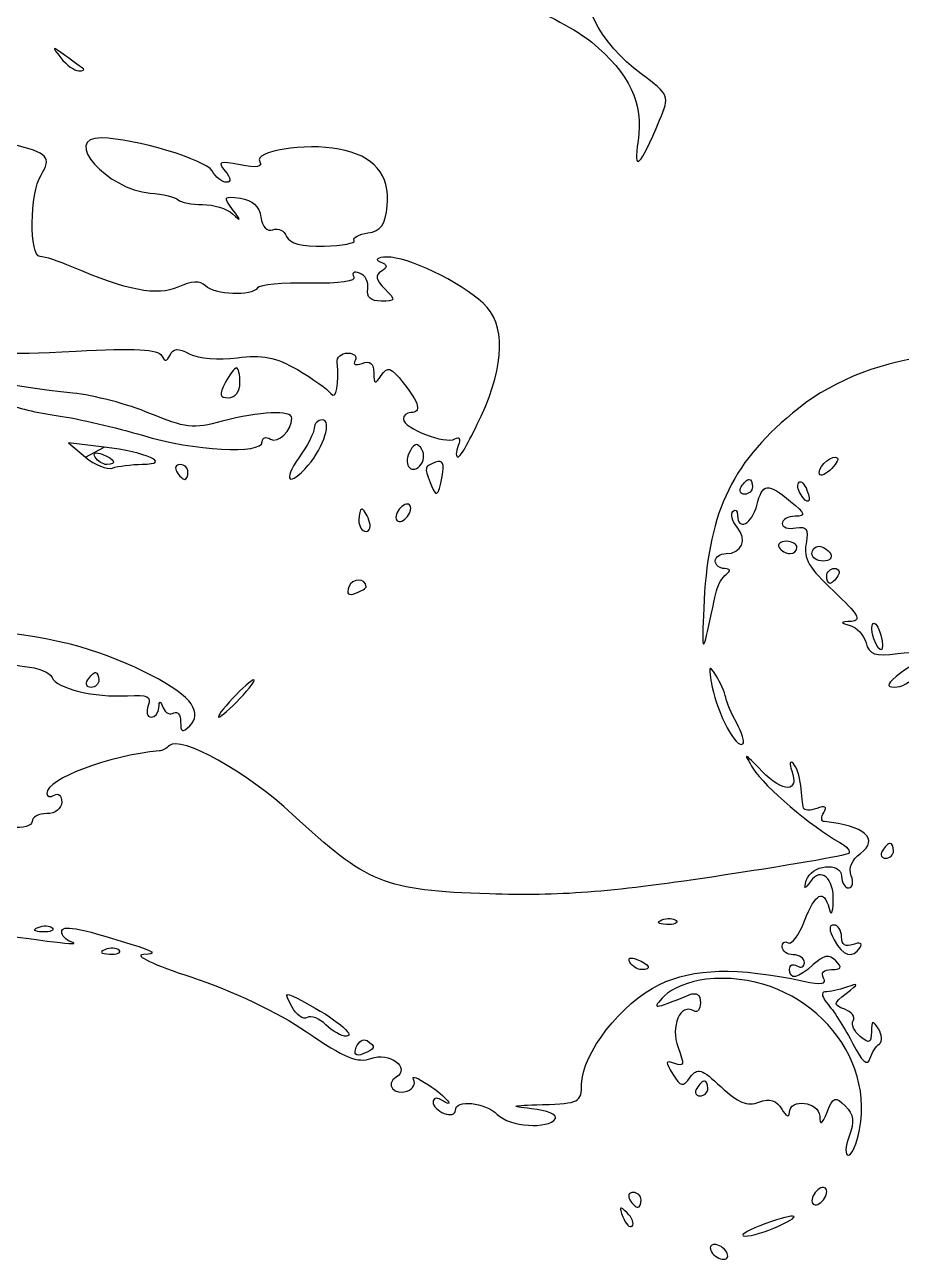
# Model space of a CAD drawing. Extents: x 199 to 1464, y -211 to 790.
# Drawn here: x 509.2 to 776.9, y -161.4 to 215.6 of the extents above; entities that cross this region are included whole.
import ezdxf

# ---------------------------------------------------------------- set-up
doc = ezdxf.new("R2010")
doc.units = 0
doc.layers.add('Ebene_1', color=7, linetype='CONTINUOUS')

msp = doc.modelspace()

# ---------------------------------------------------------------- linework, layer by layer
at = {"layer": 'Ebene_1', "color": 7}
for points in [[(527.15128, 202.12474), (527.15128, 202.12474), (527.15128, 202.12474), (527.15128, 202.12474)], [(703.097776, 186.415812), (703.097776, 186.415812), (703.097776, 186.415812), (703.097776, 186.415812)], [(609.86144, 149.730508), (609.86112, 149.730508), (609.86144, 149.730508), (609.86144, 149.730508)], [(574.96232, 106.238876), (574.96232, 106.238876), (574.96232, 106.238876), (574.96232, 106.238876)], [(648.59584, 96.101276), (648.59664, 96.101508), (648.59584, 96.101276), (648.59584, 96.101276)], [(533.45648, 86.595236), (522.5648, 87.88466), (527.7872, 83.522708), (533.45648, 86.595236), (533.45648, 86.595236)], [(530.75784, 83.53586), (530.75784, 83.53586), (530.75784, 83.53586), (530.75784, 83.53586)], [(630.49384, 85.874108), (630.49384, 85.874108), (630.49384, 85.874108), (630.49384, 85.874108)], [(545.10056, 81.363164), (545.10056, 81.363164), (545.10056, 81.363164), (545.10056, 81.363164)], [(595.77184, 81.05158), (595.77184, 81.05158), (595.77184, 81.05158), (595.77184, 81.05158)], [(559.08824, 79.026284), (559.08824, 79.026284), (559.08824, 79.026284), (559.08824, 79.026284)], [(636.70608, 77.68538), (636.70608, 77.68538), (636.70608, 77.68538), (636.70608, 77.68538)], [(751.844184, 78.80314), (751.844184, 78.80314), (751.844184, 78.80314), (751.844184, 78.80314)], [(728.03316, 74.490844), (728.03316, 74.490844), (728.03316, 74.490844), (728.03316, 74.490844)], [(746.08164, 72.374164), (746.08164, 72.374164), (746.08164, 72.374164), (746.08164, 72.374164)], [(627.11976, 67.955516), (627.11976, 67.955516), (627.11976, 67.955516), (627.11976, 67.955516)], [(614.33352, 64.286124), (614.33352, 64.286124), (614.33352, 64.286124), (614.33352, 64.286124)], [(745.041032, 55.971316), (745.041032, 55.971316), (745.041032, 55.971316), (745.041032, 55.971316)], [(749.576464, 54.081396), (749.576464, 54.081396), (749.576464, 54.081396), (749.576464, 54.081396)], [(754.111896, 47.278252), (754.111896, 47.278252), (754.111896, 47.278252), (754.111896, 47.278252)], [(613.51344, 43.992332), (613.51344, 43.985132), (613.51344, 43.992332), (613.51344, 43.992332)], [(768.500784, 28.100644), (768.500744, 28.100644), (768.500784, 28.100644), (768.500784, 28.100644)], [(528.47408, 15.530244), (528.47408, 15.530244), (528.47408, 15.530244), (528.47408, 15.530244)], [(560.02352, 8.214084), (560.02352, 8.222884), (560.02352, 8.214084), (560.02352, 8.214084)], [(574.96232, 9.860884), (574.96232, 9.860884), (574.96232, 9.860884), (574.96232, 9.860884)], [(726.62516, 2.296724), (726.62516, 2.296724), (726.62516, 2.296724), (726.62516, 2.296724)], [(774.521344, -36.627276), (774.521344, -36.627276), (774.521344, -36.627276), (774.521344, -36.627276)], [(513.30872, -60.022156), (513.30872, -60.021916), (513.30872, -60.022156), (513.30872, -60.022156)], [(703.796936, -57.754476), (703.796936, -57.754236), (703.796936, -57.754476), (703.796936, -57.754476)], [(538.06464, -67.004236), (538.06464, -67.004236), (538.06464, -67.004236), (538.06464, -67.004236)], [(764.300616, -66.132716), (764.300568, -66.132716), (764.300616, -66.132716), (764.300616, -66.132716)], [(694.033464, -70.667916), (694.033464, -70.667916), (694.033464, -70.667916), (694.033464, -70.667916)], [(601.2204, -89.773036), (601.2204, -89.773036), (601.2204, -89.773036), (601.2204, -89.773036)], [(610.46504, -96.618316), (610.46504, -96.618316), (610.46504, -96.618316), (610.46504, -96.618316)], [(770.206224, -95.527116), (770.206248, -95.527116), (770.206224, -95.527116), (770.206224, -95.527116)], [(717.828432, -109.193276), (717.828432, -109.193276), (717.828432, -109.193276), (717.828432, -109.193276)], [(671.25392, -118.403356), (671.25392, -118.403836), (671.25392, -118.403356), (671.25392, -118.403356)], [(764.160696, -121.699276), (764.160696, -121.699276), (764.160696, -121.699276), (764.160696, -121.699276)], [(697.418984, -143.209036), (697.418984, -143.209036), (697.418984, -143.209036), (697.418984, -143.209036)], [(754.111896, -140.673516), (754.111896, -140.673516), (754.111896, -140.673516), (754.111896, -140.673516)], [(693.164952, -147.139676), (693.164952, -147.139676), (693.164952, -147.139676), (693.164952, -147.139676)], [(739.371744, -151.228156), (739.371744, -151.227916), (739.371744, -151.228156), (739.371744, -151.228156)], [(723.497728, -159.083036), (723.497728, -159.083036), (723.497728, -159.083036), (723.497728, -159.083036)]]:
    msp.add_lwpolyline(points, close=True, dxfattribs=at)
for points in [[(697.435992, 200.567724), (684.86216, 209.951084), (678.41544, 222.449148), (678.26584, 237.73242)], [(628.5332, 233.196764), (646.05576, 229.314884), (673.3344, 217.665396), (682.39984, 210.19282)], [(521.67096, 206.093244), (517.47568, 209.170532), (517.36896, 209.12246), (520.24784, 205.451476)], [(682.39984, 210.19282), (693.959512, 200.664556), (698.208128, 191.632012), (696.524256, 180.164628)], [(520.24784, 205.451476), (521.9596, 203.269028), (524.42576, 201.482972), (525.72816, 201.482972)], [(527.15128, 202.12474), (526.6316, 202.477596), (524.16544, 204.263644), (521.67096, 206.093244)], [(525.72816, 201.482972), (527.03056, 201.482972), (527.67096, 201.771884), (527.15128, 202.12474)], [(703.097776, 186.415812), (706.232216, 193.917644), (706.183208, 194.0401), (697.435992, 200.567724)], [(696.524256, 180.164628), (695.038472, 170.0463), (697.062232, 171.970908), (703.097776, 186.415812)], [(532.64328, 180.992796), (520.24472, 181.196892), (534.39712, 165.187492), (547.52816, 164.154548)], [(566.42056, 170.97674), (564.52704, 174.36018), (542.71992, 180.826796), (532.64328, 180.992796)], [(514.21504, 169.662828), (517.60552, 175.09174), (516.40784, 176.369372), (505.40968, 179.056164)], [(605.15736, 177.600972), (594.85584, 179.533748), (578.95752, 176.979164), (580.97456, 173.715468)], [(619.9092, 160.309404), (620.81936, 169.8091), (615.88952, 175.587692), (605.15736, 177.600972)], [(575.0384, 172.781164), (568.6068, 174.067644), (567.98608, 173.809804), (570.428, 170.867444)], [(580.97456, 173.715468), (581.98384, 172.082484), (580.05216, 171.77838), (575.0384, 172.781164)], [(513.95816, 144.790284), (510.56008, 144.790284), (510.75984, 164.130052), (514.21504, 169.662828)], [(570.8172, 167.467228), (569.4792, 167.467228), (567.50072, 169.04646), (566.42056, 170.97674)], [(570.428, 170.867444), (572.23616, 168.688844), (572.376, 167.467228), (570.8172, 167.467228)], [(547.52816, 164.154548), (551.44296, 163.846588), (555.30536, 162.935196), (556.11128, 162.129476)], [(556.11128, 162.129476), (556.91712, 161.323532), (560.26368, 160.664076), (563.54816, 160.664076)], [(572.69408, 159.18122), (569.78752, 163.002996), (569.99448, 163.299164), (575.07112, 162.582788)], [(575.07112, 162.582788), (578.75616, 162.062804), (580.8708, 160.11914), (581.34016, 156.82098)], [(563.54816, 160.664076), (566.83256, 160.664076), (570.95024, 159.388484), (572.69856, 157.829428)], [(572.69856, 157.829428), (575.41488, 155.407284), (575.41416, 155.604124), (572.69056, 159.18122)], [(614.0468, 151.998228), (618.02976, 152.563564), (619.34584, 154.429444), (619.9092, 160.309404)], [(581.34016, 156.82098), (581.76792, 153.814892), (583.22344, 152.295068), (585.016, 152.982868)], [(585.016, 152.982868), (586.64824, 153.609212), (588.53408, 152.68738), (589.20672, 150.934436)], [(589.20672, 150.934436), (590.02568, 148.800292), (593.79664, 147.820636), (600.6208, 147.969396)], [(609.86112, 149.730508), (609.3384, 150.576596), (611.222, 151.597068), (614.0468, 151.998228)], [(600.6208, 147.969396), (606.22584, 148.091852), (610.38408, 148.884196), (609.86144, 149.730508)], [(523.59592, 141.68238), (519.66576, 143.391788), (515.32872, 144.790284), (513.95816, 144.790284)], [(619.84, 144.61114), (616.8884, 144.509092), (615.98144, 143.901572), (617.73856, 143.202884)], [(649.23, 130.5327), (642.01624, 137.141956), (625.98168, 144.82294), (619.84, 144.61114)], [(556.03304, 135.464532), (549.77024, 132.61106), (540.26456, 134.433172), (523.59592, 141.68238)], [(611.49704, 139.746884), (609.7644, 140.349868), (608.96792, 139.837596), (609.72712, 138.609628)], [(613.98096, 134.9171), (614.34744, 136.970524), (613.22968, 139.143676), (611.49704, 139.746884)], [(618.13792, 140.309732), (616.16, 139.087436), (616.4356, 137.656508), (619.1772, 134.91506)], [(617.73856, 143.202884), (620.03976, 142.287636), (620.14184, 141.548356), (618.13792, 140.309732)], [(564.42224, 135.82782), (562.76568, 137.484388), (560.2248, 137.374404), (556.03304, 135.464532)], [(580.3104, 135.19966), (578.71568, 132.619452), (567.1744, 133.075716), (564.42224, 135.82782)], [(596.24912, 136.661884), (588.07696, 136.818356), (580.90456, 136.160948), (580.3104, 135.19966)], [(609.72712, 138.609628), (610.58592, 137.219972), (605.49336, 136.484092), (596.24912, 136.661884)], [(618.11144, 131.183988), (614.90024, 131.183988), (613.53488, 132.417852), (613.98096, 134.9171)], [(619.1772, 134.91506), (622.64016, 131.452028), (622.5636, 131.183988), (618.11144, 131.183988)], [(648.59664, 96.101508), (655.89608, 112.059652), (656.11976, 124.220284), (649.23, 130.5327)], [(495.45256, 120.639556), (500.17736, 114.63306), (500.18256, 114.632156), (524.96336, 115.939492)], [(524.96336, 115.939492), (542.86608, 116.883996), (550.10064, 116.50574), (551.01656, 114.577044)], [(553.60128, 114.724444), (554.59616, 116.8527), (556.06496, 116.927308), (559.6104, 115.029908)], [(831.81112, 107.734892), (805.72528, 120.497372), (768.145704, 116.453132), (745.49696, 98.44542)], [(551.01656, 114.577044), (551.96832, 112.572836), (552.61272, 112.609348), (553.60128, 114.724444)], [(559.6104, 115.029908), (562.27632, 113.60306), (568.54312, 113.099852), (574.12208, 113.864532)], [(574.12208, 113.864532), (581.7892, 114.915388), (585.81536, 114.125092), (592.49088, 110.25886)], [(604.6112, 112.474876), (604.40872, 114.033932), (605.8788, 115.309516), (607.87792, 115.309516)], [(607.87792, 115.309516), (609.87704, 115.309516), (610.88928, 114.300836), (610.12728, 113.067884)], [(612.26112, 112.176668), (614.658, 113.096452), (615.7916, 112.176668), (615.8152, 109.315948)], [(523.938, 103.08154), (504.1564, 104.98438), (486.6588, 109.008212), (483.9444, 112.27894)], [(573.90824, 110.774316), (573.32848, 110.774316), (571.76184, 108.733364), (570.42688, 106.238876)], [(574.96232, 106.238876), (574.96232, 108.733364), (574.48792, 110.774316), (573.90824, 110.774316)], [(592.49088, 110.25886), (597.19312, 107.535564), (601.79008, 104.241252), (602.7064, 102.938444)], [(602.7064, 102.938444), (604.30064, 100.671636), (605.41768, 106.264276), (604.6112, 112.474876)], [(610.12728, 113.067884), (609.3328, 111.782316), (610.24312, 111.402244), (612.26112, 112.176668)], [(615.8152, 109.315948), (615.8448, 105.754724), (616.19712, 105.629772), (618.0996, 108.506372)], [(618.0996, 108.506372), (620.00592, 111.38886), (621.03136, 111.04258), (624.8176, 106.238652)], [(570.42688, 106.238876), (568.48952, 102.618924), (568.70232, 101.703444), (571.48096, 101.703444)], [(571.48096, 101.703444), (573.45048, 101.703444), (574.96232, 103.673188), (574.96232, 106.238876)], [(624.8176, 106.238652), (629.80376, 99.912404), (630.50016, 97.167788), (627.11912, 97.167788)], [(547.428, 96.906772), (540.74472, 99.703092), (530.17416, 102.481724), (523.938, 103.08154)], [(503.9096, 99.903788), (506.19448, 98.717548), (513.16632, 97.035804), (519.40256, 96.166588)], [(745.49696, 98.44542), (725.65788, 82.67186), (718.168384, 67.478844), (716.688136, 40.004564)], [(519.40256, 96.166588), (525.63872, 95.297604), (537.22656, 92.616028), (545.1532, 90.207484)], [(569.5708, 94.494828), (560.7032, 92.123028), (558.2128, 92.394244), (547.428, 96.906772)], [(590.80088, 95.466316), (590.85208, 97.9853), (580.92224, 97.530844), (569.5708, 94.494828)], [(584.286, 89.073396), (586.63752, 87.62002), (590.72256, 91.62866), (590.80088, 95.466316)], [(595.77184, 81.05158), (600.6332, 86.72926), (603.16328, 94.9003), (600.06, 94.9003)], [(600.06, 94.9003), (598.72872, 94.9003), (597.63944, 93.782316), (597.63944, 92.415788)], [(627.11912, 97.167788), (625.87184, 97.167788), (624.85136, 96.271132), (624.85136, 95.17514)], [(624.85136, 95.17514), (624.85136, 92.327116), (637.7224, 87.374876), (640.56256, 89.130092)], [(641.55008, 83.561484), (642.27056, 83.561484), (645.4412, 89.204476), (648.59584, 96.101276)], [(597.63944, 92.415788), (597.63944, 91.04926), (595.52904, 86.967372), (592.9496, 83.344924)], [(545.1532, 90.207484), (560.76896, 85.46274), (581.76472, 84.328652), (581.76472, 88.230036)], [(581.76472, 88.230036), (581.76472, 89.550756), (582.89928, 89.930372), (584.286, 89.073396)], [(630.49384, 85.874108), (629.22256, 87.931148), (628.37984, 87.868332), (626.98592, 85.613092)], [(640.56256, 89.130092), (642.00104, 90.01926), (642.40744, 89.209452), (641.59064, 87.08098)], [(641.59064, 87.08098), (640.84784, 85.14526), (640.82968, 83.561484), (641.54984, 83.561484)], [(527.7872, 83.522708), (530.65944, 81.123692), (534.36856, 79.640828), (536.02968, 80.227492)], [(530.75784, 83.53586), (529.96344, 84.821428), (530.87376, 85.2015), (532.89176, 84.427076)], [(534.2772, 81.293996), (533.1036, 81.293996), (531.51984, 82.302908), (530.75784, 83.53586)], [(532.89176, 84.427076), (536.8204, 82.9195), (537.5392, 81.293996), (534.2772, 81.293996)], [(545.10056, 81.363164), (554.44424, 81.469748), (546.4648, 85.055004), (533.45648, 86.595236)], [(592.9496, 83.344924), (587.76032, 76.057156), (589.96296, 74.267476), (595.77184, 81.05158)], [(626.98592, 85.613092), (624.59504, 81.744364), (626.94432, 77.943676), (629.89944, 80.898964)], [(629.89944, 80.898964), (631.14664, 82.146204), (631.41416, 84.384892), (630.49384, 85.874108)], [(751.844184, 78.80314), (751.844184, 81.157932), (756.157856, 84.566996), (757.435624, 83.222012)], [(757.435624, 83.222012), (757.85048, 82.785244), (756.762112, 81.112124), (755.017032, 79.50386)], [(536.02968, 80.227492), (537.69072, 80.814148), (541.77264, 81.325068), (545.10056, 81.363164)], [(556.68672, 81.293996), (555.36584, 81.293996), (554.91584, 80.273524), (555.68672, 79.026284)], [(559.08824, 79.026284), (559.08824, 80.273524), (558.0076, 81.293996), (556.68672, 81.293996)], [(634.70272, 81.978396), (631.20296, 80.635228), (631.19352, 80.600532), (633.03168, 75.810204)], [(636.70608, 77.68538), (637.454, 81.597868), (636.88544, 82.81586), (634.70272, 81.978396)], [(755.017032, 79.50386), (753.27196, 77.895596), (751.844184, 77.580388), (751.844184, 78.80314)], [(555.68672, 79.026284), (556.45752, 77.779036), (557.53824, 76.758564), (558.08824, 76.758564)], [(558.08824, 76.758564), (558.63824, 76.758564), (559.08824, 77.779036), (559.08824, 79.026284)], [(633.03168, 75.810204), (634.88896, 70.970444), (635.48008, 71.272052), (636.70608, 77.68538)], [(728.03316, 74.490844), (728.804, 75.738092), (729.884704, 76.758564), (730.434712, 76.758564)], [(730.434712, 76.758564), (730.984728, 76.758564), (731.434736, 75.738092), (731.434736, 74.490844)], [(732.771232, 68.821556), (734.487168, 75.658492), (736.106184, 75.8483), (743.089024, 70.030932)], [(746.08164, 72.374164), (745.259528, 73.704404), (745.073232, 75.279108), (745.667672, 75.873476)], [(745.667672, 75.873476), (746.262088, 76.467844), (747.35272, 75.379564), (748.091296, 73.454956)], [(729.033176, 72.223132), (727.71232, 72.223132), (727.262312, 73.243604), (728.03316, 74.490844)], [(731.434736, 74.490844), (731.434736, 73.243604), (730.354032, 72.223132), (729.033176, 72.223132)], [(748.091296, 73.454956), (749.62468, 69.459012), (748.31784, 68.75602), (746.08164, 72.374164)], [(624.85208, 68.821556), (623.6048, 68.050756), (622.58432, 66.399636), (622.58432, 65.152388)], [(627.11976, 67.955516), (627.11976, 69.202756), (626.09928, 69.59258), (624.85208, 68.821556)], [(624.85208, 64.286124), (626.09928, 65.057148), (627.11976, 66.708268), (627.11976, 67.955516)], [(726.899304, 65.798012), (726.899304, 60.843052), (731.343072, 63.131404), (732.771232, 68.821556)], [(743.089024, 70.030932), (747.580216, 66.289428), (747.803336, 65.558764), (744.474104, 65.4955)], [(612.13696, 67.6877), (611.6468, 67.6877), (611.24576, 66.156988), (611.24576, 64.286124)], [(611.24576, 64.286124), (611.24576, 62.41526), (612.23424, 60.884548), (613.44232, 60.884548)], [(614.33352, 64.286124), (613.6156, 66.156988), (612.6272, 67.6877), (612.13696, 67.6877)], [(613.44232, 60.884548), (614.6504, 60.884548), (615.05144, 62.41526), (614.33352, 64.286124)], [(622.58432, 65.152388), (622.58432, 63.905148), (623.6048, 63.515324), (624.85208, 64.286124)], [(726.771376, 62.172612), (725.239016, 64.018988), (724.640928, 66.185332), (725.442288, 66.986748)], [(725.442288, 66.986748), (726.243632, 67.787932), (726.899304, 67.253204), (726.899304, 65.798012)], [(744.474104, 65.4955), (742.291424, 65.4547), (740.5056, 64.458244), (740.5056, 63.28266)], [(723.363888, 54.081396), (728.17516, 54.081396), (729.963072, 58.326788), (726.771376, 62.172612)], [(740.5056, 63.28266), (740.5056, 62.106844), (742.387984, 61.507492), (744.688696, 61.950604)], [(744.688696, 61.950604), (748.055216, 62.59894), (748.661672, 61.656932), (747.795312, 57.1249)], [(741.739216, 57.861004), (739.923208, 57.861004), (738.96296, 57.010612), (739.605336, 55.971316)], [(745.041032, 55.971316), (745.041032, 57.010612), (743.5552, 57.861004), (741.739216, 57.861004)], [(747.795312, 57.1249), (746.950904, 52.70762), (748.778976, 49.5725), (756.2748, 42.58294)], [(720.096152, 51.813684), (720.096152, 53.060924), (721.566632, 54.081396), (723.363888, 54.081396)], [(739.605336, 55.971316), (740.247688, 54.931796), (741.73352, 54.081396), (742.90716, 54.081396)], [(742.90716, 54.081396), (744.080792, 54.081396), (745.041032, 54.931796), (745.041032, 55.971316)], [(749.576464, 54.081396), (749.576464, 55.328644), (750.536704, 56.349116), (751.710344, 56.349116)], [(753.11188, 51.813684), (751.167408, 51.813684), (749.576464, 52.834156), (749.576464, 54.081396)], [(751.710344, 56.349116), (752.883976, 56.349116), (754.474912, 55.328644), (755.24576, 54.081396)], [(755.24576, 54.081396), (756.0166, 52.834156), (755.0564, 51.813684), (753.11188, 51.813684)], [(722.930792, 49.511268), (721.371744, 49.533988), (720.096152, 50.566436), (720.096152, 51.813684)], [(723.497728, 47.810484), (724.902144, 48.842292), (724.686304, 49.489724), (722.930792, 49.511268)], [(754.111896, 47.278252), (754.111896, 48.525492), (755.1926, 49.545964), (756.513456, 49.545964)], [(756.513456, 49.545964), (757.834312, 49.545964), (758.284312, 48.525492), (757.513472, 47.278252)], [(613.51344, 43.985524), (613.51344, 46.664604), (609.22584, 46.65962), (608.19728, 43.985524)], [(720.460576, 42.74282), (720.883776, 44.613684), (722.25048, 46.8941), (723.497728, 47.810484)], [(755.111912, 45.010532), (754.561904, 45.010532), (754.111896, 46.031004), (754.111896, 47.278252)], [(757.513472, 47.278252), (756.742632, 46.031004), (755.661928, 45.010532), (755.111912, 45.010532)], [(608.19728, 43.985524), (607.35944, 41.802164), (608.03536, 41.132244), (610.22736, 41.973604)], [(610.22736, 41.973604), (612.03472, 42.667532), (613.51344, 43.575748), (613.51344, 43.992332)], [(717.683048, 30.270404), (718.787496, 35.259364), (720.037392, 40.871924), (720.460576, 42.74282)], [(756.2748, 42.58294), (763.696336, 35.662324), (764.901896, 33.613204), (761.672128, 33.408884)], [(716.688136, 40.004564), (715.91244, 25.606804), (716.145608, 23.325524), (717.683048, 30.270404)], [(526.2064, 25.613364), (511.38336, 30.016404), (477.86224, 33.407524), (470.64736, 31.234164)], [(761.672128, 33.408884), (758.19236, 33.188964), (758.123328, 32.983924), (761.24924, 32.153684)], [(761.24924, 32.153684), (763.303928, 31.607844), (765.495744, 29.208404), (766.119936, 26.821604)], [(768.500744, 28.100644), (767.762168, 30.025204), (767.664592, 32.106564), (768.283952, 32.725844)], [(768.283952, 32.725844), (768.90324, 33.345204), (769.954256, 31.770484), (770.619512, 29.226564)], [(766.119936, 26.821604), (767.055416, 23.244324), (768.762072, 22.674644), (775.832816, 23.579924)], [(770.619512, 29.226564), (772.03264, 23.822804), (770.462592, 22.988324), (768.500784, 28.100644)], [(498.31376, 23.823284), (500.32288, 21.814244), (505.24336, 19.920724), (509.24816, 19.615524)], [(560.02352, 8.222724), (557.1216, 13.016644), (541.4056, 21.098804), (526.2064, 25.613364)], [(775.832816, 23.579924), (781.344544, 24.285684), (785.062696, 23.650324), (786.234512, 21.804964)], [(509.24816, 19.615524), (513.25296, 19.310244), (517.00632, 17.818564), (517.58896, 16.300084)], [(720.229448, 17.018084), (718.096, 20.451604), (717.904856, 19.785604), (719.161056, 13.295844)], [(781.369984, 16.718964), (785.743936, 21.989364), (783.078736, 22.552004), (776.755184, 17.693364)], [(517.58896, 16.300084), (518.89512, 12.896484), (530.41928, 10.107684), (540.65664, 10.718084)], [(529.47416, 13.262484), (528.15328, 13.262484), (527.70328, 14.282964), (528.47408, 15.530244)], [(528.47408, 15.530244), (529.24496, 16.777444), (530.32568, 17.797924), (530.87568, 17.797924)], [(531.87568, 15.530244), (531.87568, 14.282964), (530.79496, 13.262484), (529.47416, 13.262484)], [(530.87568, 17.797924), (531.42568, 17.797924), (531.87568, 16.777444), (531.87568, 15.530244)], [(579.15448, 15.530244), (578.5308, 15.530244), (575.62392, 12.979044), (572.69456, 9.860884)], [(574.96232, 9.860884), (577.8916, 12.979044), (579.77808, 15.530244), (579.15448, 15.530244)], [(723.271792, 10.214884), (723.02756, 11.656724), (721.658496, 14.718164), (720.229448, 17.018084)], [(776.755184, 17.693364), (772.554288, 14.465764), (772.059288, 13.350724), (774.810616, 13.313044)], [(774.810616, 13.313044), (776.84056, 13.285844), (779.792288, 14.817924), (781.369984, 16.718964)], [(719.161056, 13.295844), (720.72424, 5.220004), (726.703208, -5.831196), (728.524072, -4.010236)], [(540.65664, 10.718084), (546.7124, 11.079364), (548.02496, 10.447604), (546.96408, 7.683044)], [(546.96408, 7.683044), (546.2272, 5.762724), (546.6128, 4.191604), (547.82088, 4.191604)], [(550.19648, 7.026244), (550.33864, 9.279044), (550.61128, 9.276084), (551.524, 7.003844)], [(559.60424, 1.524324), (561.60184, 3.521764), (561.72024, 5.410964), (560.02352, 8.214084)], [(572.69456, 9.860884), (569.76528, 6.742804), (567.8788, 4.191604), (568.5024, 4.191604)], [(568.5024, 4.191604), (569.126, 4.191604), (572.03296, 6.742804), (574.96232, 9.860884)], [(726.62516, 2.296724), (725.025032, 5.209844), (723.516024, 8.773124), (723.271792, 10.214884)], [(547.82088, 4.191604), (549.02896, 4.191604), (550.098, 5.467204), (550.19648, 7.026244)], [(551.524, 7.003604), (552.15568, 5.436804), (553.60584, 4.731604), (554.74656, 5.436644)], [(554.74656, 5.436644), (555.8872, 6.141604), (556.82056, 4.923444), (556.82056, 2.729604)], [(556.82056, 2.729604), (556.82056, -0.422716), (557.40448, -0.675596), (559.60424, 1.524324)], [(728.524072, -4.010236), (729.0798, -3.454636), (728.22528, -0.616396), (726.62516, 2.296724)], [(591.01, -25.507516), (577.24264, -12.701916), (556.69216, -1.226396), (553.40808, -4.510476)], [(550.39528, -6.145516), (534.86352, -7.522236), (516.00168, -14.630396), (516.00168, -19.106876)], [(553.40808, -4.510476), (552.58256, -5.335916), (551.22672, -6.071836), (550.39528, -6.145516)], [(734.38292, -12.375436), (728.678208, -6.465036), (728.492032, -6.415596), (731.771448, -11.680796)], [(743.851936, -9.909036), (742.861192, -9.013036), (742.67884, -10.033756), (743.446712, -12.175836)], [(746.191536, -16.712156), (745.895512, -13.866396), (744.842672, -10.805036), (743.851936, -9.909036)], [(731.771448, -11.680796), (735.084624, -17.000156), (749.574152, -29.325436), (758.16864, -34.135276)], [(743.446712, -12.175836), (745.856072, -18.899196), (740.787248, -19.011196), (734.38292, -12.375436)], [(747.019232, -23.515756), (746.86004, -22.619596), (746.487584, -19.557916), (746.191536, -16.712156)], [(516.00168, -19.106876), (516.00168, -20.158876), (517.02216, -20.388796), (518.26936, -19.617996)], [(520.53712, -21.751756), (520.53712, -23.775436), (518.59768, -25.287356), (516.00168, -25.287356)], [(518.26936, -19.617996), (519.51664, -18.847036), (520.53712, -19.806236), (520.53712, -21.751756)], [(516.00168, -25.287356), (513.5072, -25.287356), (511.46624, -26.375356), (511.46624, -27.705596)], [(651.09872, -49.804476), (618.95152, -48.780636), (613.78472, -46.691356), (591.01, -25.507516)], [(751.082208, -23.697196), (749.006744, -24.493596), (747.1784, -24.411996), (747.019232, -23.515756)], [(753.216104, -24.902236), (754.318624, -23.118476), (753.619536, -22.723676), (751.082208, -23.697196)], [(753.411128, -27.728956), (752.402088, -27.633756), (752.314368, -26.361516), (753.216104, -24.902236)], [(511.46624, -27.705596), (511.46624, -29.035596), (508.65992, -29.800956), (505.23, -29.406396)], [(764.393208, -37.423676), (770.332832, -33.080556), (765.573552, -28.879196), (753.411128, -27.728956)], [(760.85248, -37.444076), (760.215272, -38.081356), (741.420664, -41.319196), (719.08668, -44.639596)], [(758.16864, -34.135276), (760.281944, -35.317916), (761.489664, -36.806876), (760.85248, -37.444076)], [(761.609288, -44.235196), (760.732384, -41.950236), (761.810432, -39.312236), (764.393208, -37.423676)], [(771.119776, -36.627276), (770.348928, -37.874476), (770.798936, -38.894956), (772.119792, -38.894956)], [(773.521328, -34.359516), (772.97132, -34.359516), (771.890616, -35.379996), (771.119776, -36.627276)], [(772.119792, -38.894956), (773.440648, -38.894956), (774.521344, -37.874476), (774.521344, -36.627276)], [(774.521344, -36.627276), (774.521344, -35.379996), (774.071344, -34.359516), (773.521328, -34.359516)], [(747.880664, -45.697196), (749.163016, -40.941356), (758.647328, -39.803436), (758.647328, -44.405516)], [(756.11656, -52.067276), (756.42152, -44.992876), (752.336752, -41.419836), (749.150296, -45.973436)], [(719.08668, -44.639596), (687.31968, -49.362076), (672.51864, -50.486636), (651.09872, -49.804476)], [(758.647328, -44.405516), (758.647328, -46.363276), (759.635784, -47.964956), (760.843888, -47.964956)], [(760.843888, -47.964956), (762.051968, -47.964956), (762.396408, -46.286636), (761.609288, -44.235196)], [(749.150296, -45.973436), (747.3524, -48.542716), (747.126608, -48.493756), (747.880664, -45.697196)], [(747.349088, -58.066716), (750.738016, -49.429676), (753.232112, -48.138636), (754.816408, -54.201196)], [(754.816408, -54.201196), (755.468904, -56.697916), (755.951064, -55.906476), (756.11656, -52.067276)], [(514.6788, -61.392316), (512.03704, -61.283436), (511.49976, -60.745996), (513.30872, -60.022156)], [(513.30872, -60.021916), (514.94576, -59.367036), (516.90168, -59.447516), (517.6552, -60.201116)], [(517.6552, -60.201116), (518.40872, -60.954636), (517.06936, -61.490716), (514.6788, -61.392316)], [(520.53712, -61.361276), (520.53712, -59.147036), (525.32032, -59.994476), (541.66232, -65.103676)], [(705.167024, -59.124636), (702.525248, -59.015756), (701.987912, -58.478316), (703.796936, -57.754476)], [(703.796936, -57.754236), (705.433936, -57.099276), (707.38984, -57.179836), (708.1434, -57.933356)], [(708.1434, -57.933356), (708.896944, -58.686956), (707.55756, -59.223036), (705.167024, -59.124636)], [(742.390392, -64.736076), (743.427032, -65.376716), (745.65844, -62.375596), (747.349088, -58.066716)], [(756.29984, -59.303516), (754.70824, -59.303516), (754.733936, -60.763916), (756.37968, -63.838956)], [(758.647328, -62.947756), (758.647328, -60.943516), (757.59096, -59.303516), (756.29984, -59.303516)], [(494.45832, -61.207916), (520.6528, -64.928396), (526.87504, -65.627036), (523.37176, -64.454636)], [(523.37176, -64.454636), (521.81272, -63.932876), (520.53712, -62.540716), (520.53712, -61.361276)], [(756.379664, -63.838956), (759.018032, -68.768716), (762.1168, -69.666076), (764.300616, -66.132716)], [(762.166696, -65.241516), (759.885776, -66.116636), (758.647328, -65.309516), (758.647328, -62.947756)], [(533.71816, -66.825116), (531.9092, -67.549196), (532.44648, -68.086396), (535.08832, -68.195276)], [(538.06464, -67.004236), (537.31112, -66.250876), (535.3552, -66.170156), (533.71816, -66.825116)], [(535.08832, -68.195276), (537.4788, -68.292716), (538.81824, -67.757756), (538.06464, -67.004236)], [(541.66232, -65.103676), (549.04136, -67.410796), (549.89064, -68.124476), (545.482, -68.313356)], [(740.5056, -65.972636), (740.5056, -64.651916), (741.353744, -64.095436), (742.390392, -64.736076)], [(743.907176, -68.374396), (742.036304, -68.374396), (740.5056, -67.293596), (740.5056, -65.972636)], [(764.300568, -66.132716), (765.09504, -64.847196), (764.184688, -64.467116), (762.166696, -65.241516)], [(545.482, -68.313356), (542.26128, -68.451756), (548.62768, -71.437836), (560.22216, -75.227916)], [(694.033464, -70.667916), (693.238992, -69.382396), (694.149344, -69.002316), (696.167344, -69.776716)], [(697.552824, -72.909836), (696.379192, -72.909836), (694.795464, -71.900876), (694.033464, -70.667916)], [(696.167344, -69.776716), (700.095976, -71.284316), (700.814776, -72.909836), (697.552824, -72.909836)], [(742.77332, -72.775836), (742.77332, -71.455116), (743.793792, -71.004956), (745.041032, -71.775996)], [(750.018424, -71.375916), (745.188752, -75.746716), (742.77332, -76.213436), (742.77332, -72.775836)], [(747.308752, -70.775916), (747.308752, -69.454956), (745.77804, -68.374396), (743.907176, -68.374396)], [(745.041032, -71.775996), (746.28828, -72.546796), (747.308752, -72.096636), (747.308752, -70.775916)], [(756.886744, -70.242076), (754.841648, -68.197036), (753.238712, -68.461436), (750.018424, -71.375916)], [(755.565456, -72.909836), (758.623472, -72.909836), (758.93184, -72.287116), (756.886744, -70.242076)], [(560.22216, -75.227916), (572.43768, -79.221116), (586.51464, -85.916956), (595.28528, -91.905836)], [(703.041288, -77.467916), (713.475192, -72.417036), (726.63724, -72.105676), (747.063952, -76.427036)], [(764.160696, -121.699276), (768.935984, -96.244876), (744.842288, -72.681916), (717.293072, -75.864236)], [(753.166328, -75.482076), (752.21108, -73.936396), (753.168728, -72.909836), (755.565456, -72.909836)], [(679.27728, -107.900876), (679.27728, -98.689436), (691.47704, -83.065996), (703.041288, -77.467916)], [(717.293072, -75.864236), (712.364192, -76.433596), (706.64152, -78.697676), (704.576008, -80.895836)], [(747.063952, -76.427036), (752.555384, -77.588796), (754.301296, -77.318476), (753.166328, -75.482076)], [(760.162624, -78.273916), (757.877944, -79.065276), (754.913488, -79.712956), (753.574928, -79.712956)], [(760.02996, -80.176956), (764.035336, -77.054316), (764.044024, -76.929356), (760.162624, -78.273916)], [(590.79664, -84.174236), (588.33824, -79.580556), (588.45448, -79.539276), (594.65144, -82.804076)], [(594.65144, -82.804076), (603.77392, -87.610076), (610.57296, -93.162556), (607.4392, -93.247116)], [(704.576008, -80.895836), (700.561544, -85.167756), (700.91476, -85.154316), (712.159144, -80.604156)], [(712.159144, -80.604156), (714.372408, -79.708396), (715.56072, -80.547356), (715.56072, -83.005676)], [(753.574928, -79.712956), (752.236384, -79.712956), (752.707024, -81.498796), (754.6208, -83.681436)], [(759.60676, -85.001516), (756.046352, -83.635196), (756.079552, -83.256716), (760.02996, -80.176956)], [(595.50288, -87.568796), (594.30872, -88.306956), (592.19088, -86.779436), (590.79664, -84.174236)], [(713.549952, -85.541036), (709.410968, -82.983036), (706.292448, -90.236956), (708.751104, -96.703836)], [(715.56072, -83.005676), (715.56072, -85.083596), (714.655872, -86.224476), (713.549952, -85.541036)], [(754.6208, -83.681436), (756.534568, -85.864156), (759.918656, -91.221596), (762.140976, -95.586956)], [(762.2176, -88.510796), (762.90656, -87.395996), (761.731672, -85.816716), (759.60676, -85.001516)], [(601.2204, -89.773036), (599.27, -87.822556), (596.69712, -86.830636), (595.50288, -87.568796)], [(607.4392, -93.247116), (605.96928, -93.285516), (603.1708, -91.723516), (601.2204, -89.773036)], [(764.341592, -93.339916), (762.484464, -91.798556), (761.528672, -89.625596), (762.2176, -88.510796)], [(769.900944, -90.991676), (768.156136, -88.232556), (767.7816, -88.390396), (767.75292, -91.896076)], [(595.28528, -91.905836), (606.94648, -99.868396), (610.9628, -101.522716), (614.95216, -100.005836)], [(610.46504, -96.618316), (611.15576, -94.817996), (612.63456, -93.909756), (613.75112, -94.599836)], [(767.75292, -91.896076), (767.72436, -95.398556), (767.126752, -95.651356), (764.341592, -93.339916)], [(770.206248, -95.527116), (771.20064, -94.870396), (771.06324, -92.829436), (769.900944, -90.991676)], [(612.49512, -98.630236), (610.30312, -99.471596), (609.6272, -98.802636), (610.46504, -96.618316)], [(613.75112, -94.599836), (616.56328, -96.337836), (616.30448, -97.168476), (612.49512, -98.630236)], [(614.95216, -100.005836), (620.50816, -97.893676), (627.24392, -102.911516), (622.65744, -105.745916)], [(708.751104, -96.703836), (710.722656, -101.889436), (710.549968, -102.692876), (707.699176, -101.598956)], [(762.140976, -95.586956), (764.903984, -101.014316), (766.532, -102.448396), (767.289896, -100.122396)], [(767.289896, -100.122396), (767.89948, -98.251516), (769.211832, -96.183596), (770.206224, -95.527116)], [(707.699176, -101.598956), (704.829632, -100.497756), (704.732984, -101.002556), (707.08996, -104.780076)], [(627.96136, -106.452076), (627.19136, -105.206156), (629.23816, -105.940716), (632.50984, -108.084396)], [(707.08996, -104.780076), (709.55524, -108.731116), (710.19732, -108.851996), (712.440432, -105.787196)], [(712.440432, -105.787196), (714.657416, -102.758156), (715.883528, -103.139596), (721.853672, -108.716636)], [(622.65744, -105.745916), (619.19576, -107.885516), (622.08816, -111.508396), (626.04552, -109.989916)], [(626.04552, -109.989916), (627.86928, -109.290156), (628.73144, -107.698156), (627.96136, -106.452076)], [(632.50984, -108.084396), (637.99032, -111.675276), (641.33544, -115.773996), (636.19064, -112.594396)], [(667.37176, -114.109916), (678.54648, -113.752076), (679.27728, -113.370876), (679.27728, -107.900876)], [(714.426856, -109.193276), (713.656016, -110.440556), (714.106024, -111.461036), (715.42688, -111.461036)], [(716.828416, -106.925596), (716.278408, -106.925596), (715.197704, -107.946076), (714.426856, -109.193276)], [(715.42688, -111.461036), (716.747728, -111.461036), (717.828432, -110.440556), (717.828432, -109.193276)], [(717.828432, -109.193276), (717.828432, -107.946076), (717.378432, -106.925596), (716.828416, -106.925596)], [(721.853672, -108.716636), (727.00112, -113.525116), (729.893504, -114.693836), (733.418416, -113.389916)], [(636.19064, -112.594396), (634.94336, -111.823356), (633.92296, -112.164236), (633.92296, -113.351596)], [(640.72608, -115.924796), (640.72608, -112.497356), (649.73888, -113.346156), (653.52248, -117.129836)], [(733.418416, -113.389916), (736.766248, -112.151516), (738.768776, -112.765596), (740.377152, -115.524556)], [(742.704352, -116.563356), (742.813888, -112.057196), (751.823504, -113.157676), (751.987936, -117.697196)], [(754.246032, -116.391676), (756.129216, -111.694316), (756.733832, -111.491196), (759.775544, -114.532876)], [(633.92296, -113.351596), (633.92296, -114.539196), (635.4536, -116.097996), (637.32448, -116.815996)], [(637.32448, -116.815996), (639.19536, -117.533916), (640.72608, -117.132796), (640.72608, -115.924796)], [(664.01768, -115.383436), (656.9248, -114.643276), (657.49696, -114.426076), (667.37176, -114.109916)], [(671.25392, -118.403836), (671.97728, -117.233436), (668.72088, -115.874236), (664.01768, -115.383436)], [(740.377152, -115.524556), (741.664856, -117.733276), (742.665032, -118.179596), (742.704352, -116.563356)], [(751.987936, -117.697196), (752.094968, -120.651596), (752.671944, -120.317996), (754.246032, -116.391676)], [(759.775544, -114.532876), (762.366272, -117.123516), (762.65584, -119.354716), (760.97512, -123.775356)], [(653.52248, -117.129836), (657.28368, -120.890876), (669.188, -121.745996), (671.25392, -118.403356)], [(760.97512, -123.775356), (759.756584, -126.980316), (759.641224, -129.602716), (760.7188, -129.602716)], [(760.7188, -129.602716), (761.796376, -129.602716), (763.345224, -126.046076), (764.160696, -121.699276)], [(754.111896, -140.673516), (754.111896, -139.426236), (753.091424, -139.036396), (751.844184, -139.807436)], [(695.017424, -140.941356), (693.696576, -140.941356), (693.246568, -141.961756), (694.017408, -143.209036)], [(694.017408, -143.209036), (694.788256, -144.456316), (695.868952, -145.476716), (696.418968, -145.476716)], [(697.418984, -143.209036), (697.418984, -141.961756), (696.33828, -140.941356), (695.017424, -140.941356)], [(696.418968, -145.476716), (696.968976, -145.476716), (697.418984, -144.456316), (697.418984, -143.209036)], [(751.844184, -139.807436), (750.596936, -140.578236), (749.576464, -142.229356), (749.576464, -143.476636)], [(751.844184, -144.342876), (753.091424, -143.571836), (754.111896, -141.920716), (754.111896, -140.673516)], [(693.164952, -147.139676), (690.92528, -144.916636), (690.66488, -145.177196), (691.89552, -148.409116)], [(749.576464, -143.476636), (749.576464, -144.723836), (750.596936, -145.113676), (751.844184, -144.342876)], [(691.89552, -148.409116), (692.74708, -150.645516), (694.015096, -151.904156), (694.713304, -151.205916)], [(694.713304, -151.205916), (695.411512, -150.507676), (694.714904, -148.677836), (693.164952, -147.139676)], [(739.371744, -151.227916), (748.1298, -147.217676), (744.05616, -147.158716), (733.702448, -151.146236)], [(733.702448, -151.146236), (729.337096, -152.827356), (727.296152, -154.234236), (729.167016, -154.272956)], [(729.167016, -154.272956), (731.03788, -154.311356), (735.630008, -152.941356), (739.371744, -151.228156)], [(719.828488, -156.815356), (718.581248, -156.815356), (718.191448, -157.835836), (718.962296, -159.083036)], [(723.497728, -159.083036), (722.72688, -157.835836), (721.075736, -156.815356), (719.828488, -156.815356)], [(718.962296, -159.083036), (719.733136, -160.330316), (721.38428, -161.350796), (722.631528, -161.350796)], [(722.631528, -161.350796), (723.878768, -161.350796), (724.268568, -160.330316), (723.497728, -159.083036)]]:
    msp.add_open_spline(points, degree=3, dxfattribs=at)

doc.saveas('drawing.dxf')
